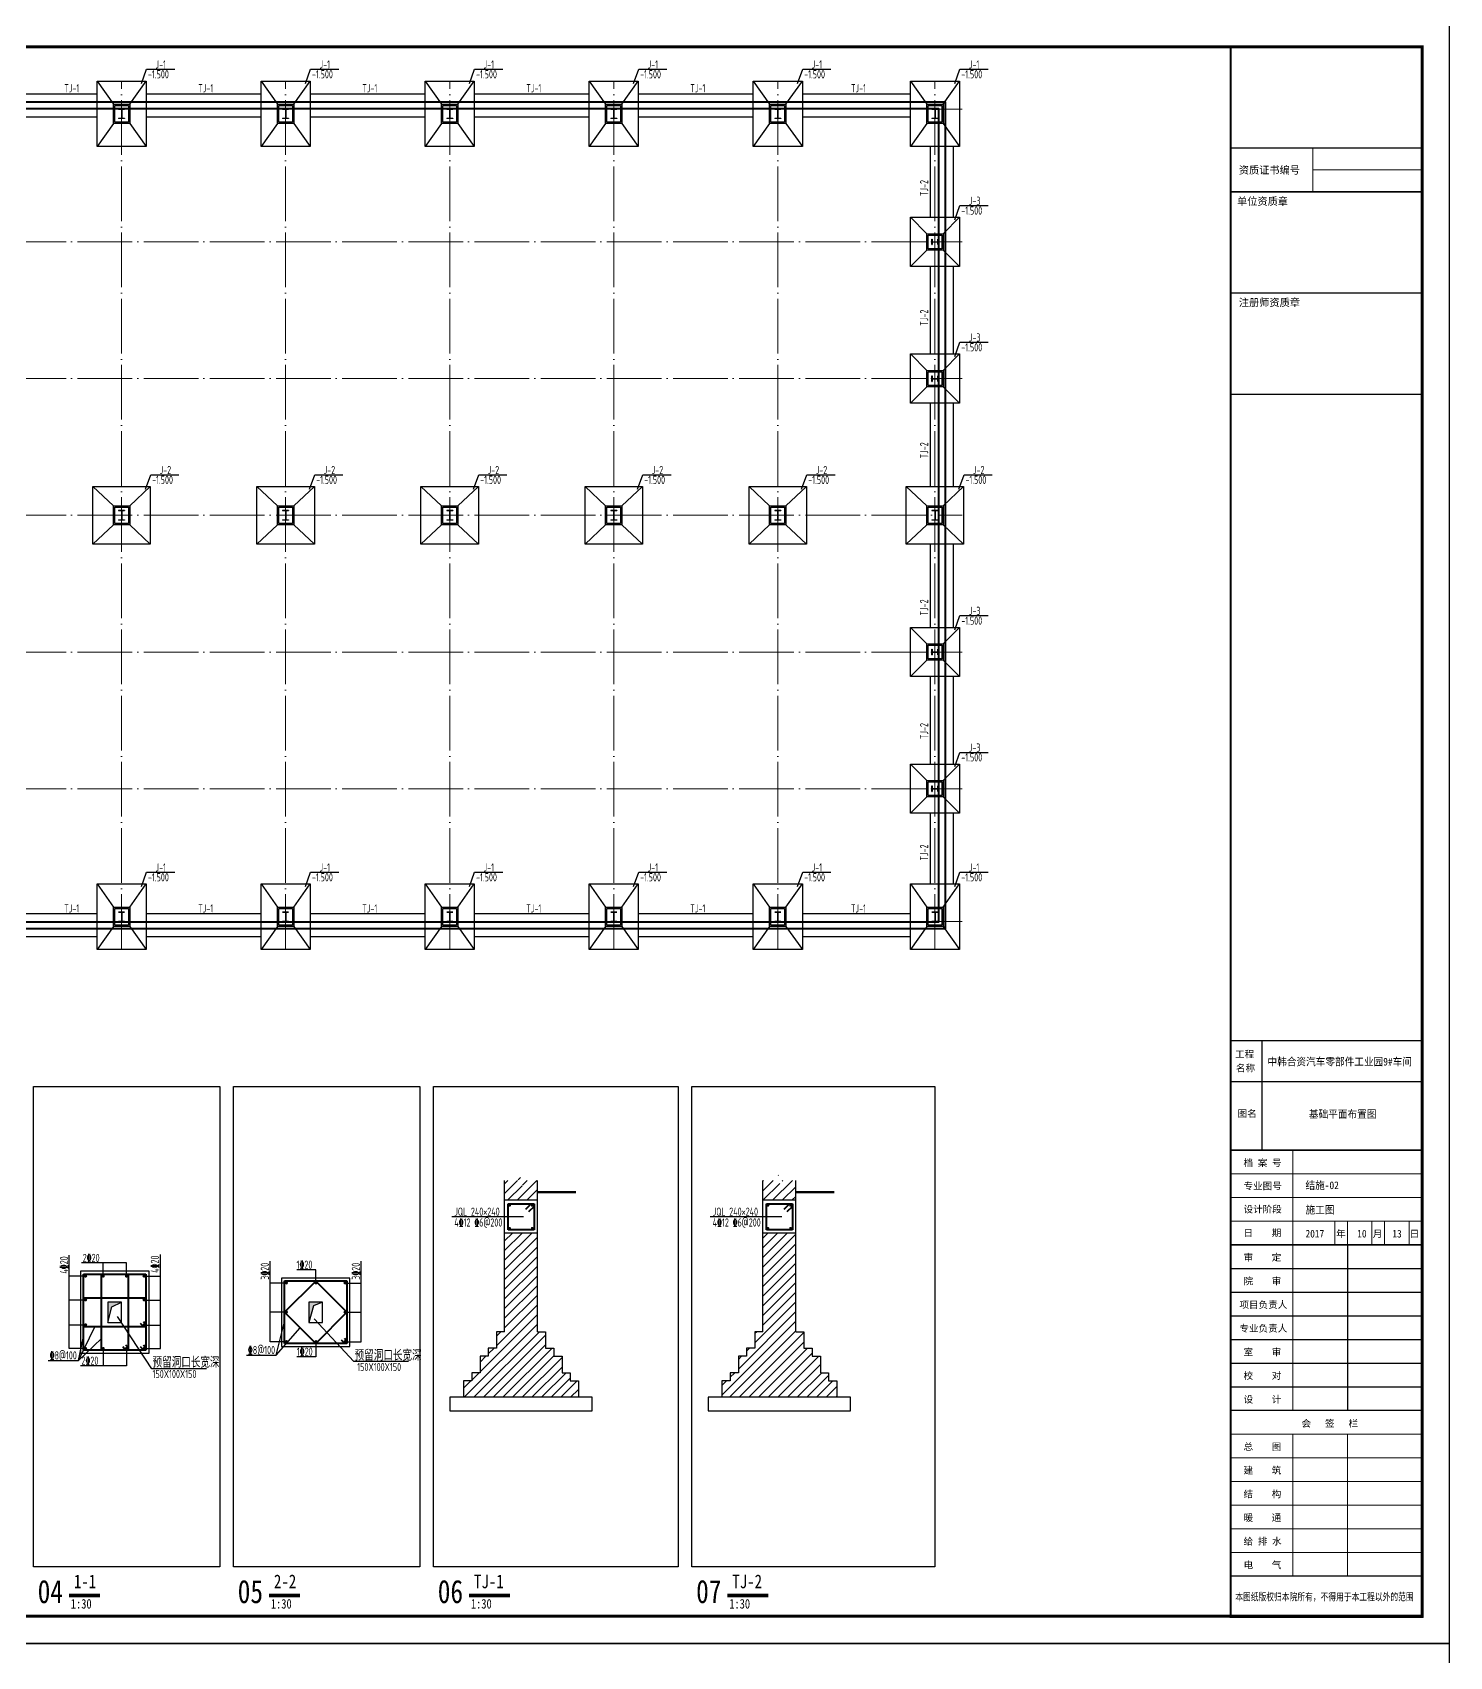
# Model space of a CAD drawing. Extents: x 4043574 to 4201224, y -1031091 to -644991.
# Drawn here: x 4096842 to 4148674, y -793966 to -734566 of the extents above; entities that cross this region are included whole.
import ezdxf

# ---------------------------------------------------------------- set-up
doc = ezdxf.new("R2010")
doc.units = 0
doc.header["$LTSCALE"] = 1000
doc.header["$MEASUREMENT"] = 0
doc.linetypes.add('DOTE', pattern=[2.42, 2, -0.2, 0.02, -0.2])
for name, color, linetype in [('DIM_LEAD', 3, 'Continuous'), ('DIM_SYMB', 3, 'Continuous'), ('PUB_DIM', 3, 'Continuous'), ('PUB_TEXT', 7, 'Continuous'), ('PUB_TITLE', 4, 'Continuous'), ('WALL', 9, 'Continuous'), ('层0', 7, 'Continuous'), ('层10', 253, 'Continuous'), ('层502', 2, 'Continuous'), ('支座钢筋', 1, 'Continuous'), ('柱构件', 2, 'Continuous'), ('楼板负筋文字', 7, 'Continuous'), ('钢筋', 1, 'Continuous'), ('钢筋标注', 253, 'Continuous')]:
    doc.layers.add(name, color=color, linetype=linetype)
doc.layers.add('DOTE', color=1, linetype='DOTE', lineweight=13)
doc.layers.add('图签', color=130, linetype='Continuous', lineweight=20)
doc.styles.add('BIANHAO', font='SIMHEI.TTF', dxfattribs={"width": 0.8})
doc.styles.add('BILI', font='SIMHEI.TTF', dxfattribs={"width": 0.7, "height": 350})
doc.styles.add('TSSD', font='tssdeng.shx', dxfattribs={"width": 0.7, "height": 300, "bigfont": 'tssdchn.shx'})
doc.styles.add('TUMING', font='SimSun.ttf', dxfattribs={"width": 0.8, "height": 400})
doc.styles.add('图签字', font='SimSun.ttf', dxfattribs={"height": 250})

# ---------------------------------------------------------------- blocks, each defined once
blk = doc.blocks.new('JC3-3')
for color, points in [(1, [(-102, 925, 1), (-78, 925, 1)]), (1, [(114, 925, 1), (138, 925, 1)]), (1, [(351, 925, -1), (327, 925, -1)]), (1, [(-102, 711, -1), (-78, 711, -1)]), (256, [(74, 785), (74, 635), (108, 757), (174, 785)]), (1, [(351, 711, 1), (327, 711, 1)]), (1, [(-102, 495, -1), (-78, 495, -1)]), (1, [(114, 495, -1), (138, 495, -1)]), (1, [(351, 495, 1), (327, 495, 1)])]:
    blk.add_hatch(color=color).paths.add_polyline_path(points)
for p, q in [((108, 757, 0), (74, 635, 0)), ((174, 785, 0), (108, 757, 0)), ((-165, 397, 0), (-104, 639, 0)), ((-165, 397, 0), (10, 596, 0)), ((404, 349, 0), (112, 661, 0)), ((-383, 397, 0), (-165, 397, 0)), ((803, 349, 0), (404, 349, 0))]:
    blk.add_line(p, q)
at = {"elevation": 0}
blk.add_lwpolyline([(74, 635), (174, 635), (174, 785), (74, 785)], close=True, dxfattribs=at)
at = {"layer": 'DIM_LEAD'}
for p, q in [((-90, 924, 0), (-208, 924, 0)), ((339, 924, 0), (457, 924, 0)), ((-90, 710, 0), (-208, 710, 0)), ((339, 710, 0), (457, 710, 0)), ((-90, 495, 0), (-208, 495, 0)), ((339, 495, 0), (457, 495, 0)), ((124, 384, 0), (-13, 384, 0))]:
    blk.add_line(p, q, dxfattribs=at)
at = {"layer": 'PUB_DIM'}
for p, q in [((-208, 495, 0), (-208, 1084, 0)), ((457, 495, 0), (457, 1084, 0)), ((124, 1021, 0), (-13, 1021, 0)), ((124, 925, 0), (124, 1021, 0)), ((124, 495, 0), (124, 384, 0))]:
    blk.add_line(p, q, dxfattribs=at)
at = {"layer": '层502'}
for p, q in [((-126, 960, 0), (-126, 460, 0)), ((374, 960, 0), (-126, 960, 0)), ((374, 460, 0), (374, 960, 0)), ((-126, 460, 0), (374, 460, 0))]:
    blk.add_line(p, q, dxfattribs=at)
at = {"layer": '支座钢筋', "lineweight": 40}
for p, q in [((-104, 482, 0), (-104, 939, 0)), ((-104, 939, 0), (352, 939, 0)), ((-104, 710, 0), (124, 938, 0)), ((352, 710, 0), (124, 938, 0)), ((352, 939, 0), (352, 482, 0)), ((-104, 710, 0), (124, 482, 0)), ((352, 710, 0), (124, 482, 0)), ((352, 482, 0), (-104, 482, 0)), ((334, 482, 0), (313, 507, 0)), ((334, 520, 0), (352, 500, 0))]:
    blk.add_line(p, q, dxfattribs=at)
at = {"layer": '钢筋标注', "style": 'TSSD', "width": 0.7}
for s, height, p in [('1\x8420', 60, (-16, 1028, 0)), ('\x848@100', 60, (-372, 404, 0)), ('1\x8420', 60, (-14, 392, 0)), ('预留洞口长宽深', 80, (409, 356, 0)), ('150X100X150', 60, (428, 280, 0))]:
    blk.add_text(s, height=height, dxfattribs=at).set_placement(p)
for p in [(-218, 948, 0), (448, 948, 0)]:
    blk.add_text('3\x8420', height=60, rotation=90, dxfattribs=at).set_placement(p)
blk = doc.blocks.new('JC2-2')
for color, points in [(1, [(-226, 1136, 1), (-202, 1136, 1)]), (1, [(-97, 1136, 1), (-73, 1136, 1)]), (1, [(97, 1136, -1), (73, 1136, -1)]), (1, [(226, 1136, -1), (202, 1136, -1)]), (1, [(-226, 962, -1), (-202, 962, -1)]), (1, [(226, 962, 1), (202, 962, 1)]), (256, [(-50, 946), (-50, 796), (-21, 911), (50, 946)]), (1, [(-226, 779, -1), (-202, 779, -1)]), (1, [(226, 779, 1), (202, 779, 1)]), (1, [(-226, 606, -1), (-202, 606, -1)]), (1, [(-97, 606, -1), (-73, 606, -1)]), (1, [(97, 606, 1), (73, 606, 1)]), (1, [(226, 606, 1), (202, 606, 1)])]:
    blk.add_hatch(color=color).paths.add_polyline_path(points)
for p, q in [((-50, 796, 0), (-21, 911, 0)), ((-21, 911, 0), (50, 946, 0)), ((271, 458, 0), (19, 841, 0)), ((-266, 518, 0), (-146, 765, 0)), ((-266, 518, 0), (-228, 695, 0)), ((-266, 518, 0), (-98, 680, 0)), ((-488, 518, 0), (-266, 518, 0)), ((670, 458, 0), (271, 458, 0))]:
    blk.add_line(p, q)
at = {"elevation": 0}
blk.add_lwpolyline([(-50, 796), (50, 796), (50, 946), (-50, 946)], close=True, dxfattribs=at)
at = {"layer": 'DIM_LEAD'}
for p, q in [((-215, 1135, 0), (-333, 1135, 0)), ((215, 1135, 0), (333, 1135, 0)), ((-215, 961, 0), (-333, 961, 0)), ((215, 961, 0), (333, 961, 0)), ((-215, 778, 0), (-333, 778, 0)), ((215, 778, 0), (333, 778, 0)), ((-215, 606, 0), (-333, 606, 0)), ((215, 606, 0), (333, 606, 0)), ((86, 480, 0), (-250, 480, 0))]:
    blk.add_line(p, q, dxfattribs=at)
at = {"layer": 'PUB_DIM'}
for p, q in [((-333, 606, 0), (-333, 1288, 0)), ((86, 1232, 0), (-244, 1232, 0)), ((-86, 1136, 0), (-86, 1232, 0)), ((86, 1136, 0), (86, 1232, 0)), ((333, 606, 0), (333, 1295, 0)), ((-86, 607, 0), (-86, 480, 0)), ((86, 607, 0), (86, 480, 0))]:
    blk.add_line(p, q, dxfattribs=at)
at = {"layer": '层502'}
for p, q in [((-250, 1171, 0), (-250, 571, 0)), ((250, 1171, 0), (-250, 1171, 0)), ((250, 571, 0), (250, 1171, 0)), ((-250, 571, 0), (250, 571, 0))]:
    blk.add_line(p, q, dxfattribs=at)
at = {"layer": '支座钢筋', "lineweight": 40}
for p, q in [((-228, 593, 0), (-228, 1150, 0)), ((-228, 1150, 0), (228, 1150, 0)), ((-98, 593, 0), (-98, 1150, 0)), ((98, 1150, 0), (98, 593, 0)), ((228, 1150, 0), (228, 593, 0)), ((-228, 976, 0), (228, 976, 0)), ((228, 765, 0), (-228, 765, 0)), ((209, 765, 0), (188, 790, 0)), ((210, 804, 0), (228, 784, 0)), ((79, 593, 0), (58, 618, 0)), ((79, 632, 0), (98, 612, 0)), ((209, 593, 0), (188, 618, 0)), ((210, 632, 0), (228, 612, 0)), ((228, 593, 0), (-228, 593, 0))]:
    blk.add_line(p, q, dxfattribs=at)
at = {"layer": '钢筋标注', "style": 'TSSD', "width": 0.7}
for p in [(-342, 1154, 0), (323, 1160, 0)]:
    blk.add_text('4\x8420', height=60, rotation=90, dxfattribs=at).set_placement(p)
for s, height, p in [('2\x8420', 60, (-235, 1239, 0)), ('\x848@100', 60, (-477, 526, 0)), ('2\x8420', 60, (-244, 487, 0)), ('预留洞口长宽深', 80, (276, 466, 0)), ('150X100X150', 60, (276, 390, 0))]:
    blk.add_text(s, height=height, dxfattribs=at).set_placement(p)
blk = doc.blocks.new('$titleblk$00000195')
at = {"color": 4}
for p, q in [((-58.64, -136.95), (-58.64, -176.95)), ((-27.25, -211.55), (-27.25, -272.1)), ((-70, -220.2), (0, -220.2)), ((-70, -228.85), (0, -228.85)), ((-70, -237.5), (0, -237.5)), ((-70, -246.15), (0, -246.15)), ((-70, -254.8), (0, -254.8)), ((-70, -263.45), (0, -263.45))]:
    blk.add_line(p, q, dxfattribs=at)
at = {"color": 4, "const_width": 0.5}
blk.add_lwpolyline([(0, 136.4), (-70, 136.4)], dxfattribs=at)
at = {"layer": '图签', "color": 4}
for p, q in [((-40.03, 189.4), (-40.03, 173.4)), ((0, 181.4), (-40.03, 181.4)), ((-70, -185.6), (0, -185.6)), ((0, -194.25), (-70, -194.25)), ((-70, -202.9), (0, -202.9)), ((-52.32, -202.9), (-4.76, -202.9)), ((-47.32, -211.55), (-47.32, -202.9)), ((-31.92, -202.9), (-31.92, -211.55)), ((-27.25, -202.9), (-27.25, -211.55)), ((-18.46, -202.9), (-18.46, -211.55)), ((-13.8, -202.9), (-13.8, -211.55)), ((-4.76, -202.9), (-4.76, -211.55)), ((-4.76, -202.9), (-4.76, -211.55)), ((-47.32, -272.1), (-47.32, -211.55)), ((-4.76, -211.55), (-30.73, -211.55)), ((-27.25, -211.55), (-27.25, -272.1)), ((-70, -272.1), (0, -272.1)), ((-30.73, -272.1), (-52.32, -272.1)), ((-70, -280.75), (0, -280.75)), ((-47.32, -332.65), (-47.32, -280.75)), ((-47.32, -280.75), (-30.73, -280.75)), ((-27.25, -280.75), (-27.25, -332.65)), ((-27.25, -280.75), (-27.25, -332.65)), ((-70, -289.4), (0, -289.4)), ((-70, -298.05), (0, -298.05)), ((-70, -306.7), (0, -306.7)), ((-70, -315.35), (0, -315.35)), ((-70, -324), (0, -324)), ((-30.73, -332.65), (-47.32, -332.65))]:
    blk.add_line(p, q, dxfattribs=at)
at = {"layer": '图签'}
blk.add_line((-47.32, -211.55), (-47.32, -176.95), dxfattribs=at)
at = {"layer": '图签', "color": 4, "const_width": 0.8}
blk.add_lwpolyline([(-70, 226.4), (0, 226.4), (0, -347.6), (-70, -347.6), (-70, 226.4)], close=True, dxfattribs=at)
at = {"layer": '图签', "color": 4, "const_width": 0.5}
for points in [[(0, 189.4), (-70, 189.4)], [(0, 173.4), (-70, 173.4)], [(0, 99.4), (-70, 99.4)], [(0, -136.95), (-70, -136.95)], [(0, -151.95), (-70, -151.95)], [(0, -176.95), (-70, -176.95)], [(0, -211.55), (-70, -211.55)], [(-70, -272.1), (0, -272.1)], [(-70, -272.1), (0, -272.1)], [(-70, -332.65), (0, -332.65)]]:
    blk.add_lwpolyline(points, dxfattribs=at)
at = {"linetype": 'Continuous', "style": '图签字'}
for s, height, p in [('资质证书编号', 2.734, (-67.03, 179.99)), ('单位资质章', 2.734, (-67.7, 168.56)), ('注册师资质章', 2.734, (-67.04, 131.56)), ('工程', 2.5, (-68.41, -143.12)), ('名称', 2.5, (-68.08, -148.18)), ('图名', 2.5, (-67.46, -164.83)), ('档 案 号', 2.5, (-65.31, -182.8)), ('专业图号', 2.5, (-65.31, -191.29)), ('设计阶段', 2.5, (-65.31, -199.8)), ('日    期', 2.5, (-65.31, -208.45)), ('年', 2.5, (-31.46, -208.76)), ('月', 2.5, (-18.05, -208.76)), ('日', 2.5, (-4.55, -208.76)), ('审    定', 2.5, (-65.31, -217.4)), ('院    审', 2.5, (-65.31, -226.05)), ('项目负责人', 2.5, (-66.82, -234.7)), ('专业负责人', 2.5, (-66.82, -243.35)), ('室    审', 2.5, (-65.31, -252)), ('校    对', 2.5, (-65.31, -260.65)), ('设    计', 2.5, (-65.31, -269.3)), ('会   签   栏', 2.5, (-44.14, -278.11)), ('总    图', 2.5, (-65.31, -286.6)), ('建    筑', 2.5, (-65.31, -295.25)), ('结    构', 2.5, (-65.31, -303.9)), ('暖    通', 2.5, (-65.31, -312.55)), ('给 排 水', 2.5, (-65.31, -321.2)), ('电    气', 2.5, (-65.29, -329.85))]:
    blk.add_text(s, height=height, dxfattribs=at).set_placement(p)
at = {"color": 1, "linetype": 'Continuous', "style": '图签字', "width": 0.75}
blk.add_text('本图纸版权归本院所有，不得用于本工程以外的范围', height=2.7, dxfattribs=at).set_placement((-68.33, -341.58))
at = {"layer": 'PUB_DIM', "color": 3, "linetype": 'ByBlock', "style": '图签字', "width": 0.9}
for s, p in [('中韩合资汽车零部件工业园9#车间', (-56.56, -146)), ('施工图', (-42.66, -200.15))]:
    blk.add_text(s, height=2.8, dxfattribs=at).set_placement(p)
at = {"layer": 'PUB_DIM', "color": 1, "linetype": 'ByBlock', "style": '图签字', "width": 0.9}
for s, p in [('2017', (-42.66, -208.87)), ('10', (-23.74, -208.87)), ('13', (-10.91, -208.87))]:
    blk.add_text(s, height=2.8, dxfattribs=at).set_placement(p)
blk = doc.blocks.new('TJ-1')
h = blk.add_hatch()
h.set_pattern_fill('普通砖', color=256, scale=20, style=0)
h.set_pattern_definition([(45, (0, 480.155), (-35.3554, 35.3554), [])])
h.paths.add_polyline_path([(-132, 2035), (-147, 2119), (-162, 2077), (-260, 2077), (-260, 1932), (-20, 1932), (-20, 2077), (-118, 2077)])
h = blk.add_hatch()
h.set_pattern_fill('普通砖', color=256, scale=20, style=0)
h.set_pattern_definition([(45, (115, 35.9), (-35.3554, 35.3554), [])])
h.paths.add_polyline_path([(-20, 1692), (-260, 1692), (-260, 971), (-320, 971), (-320, 851), (-380, 851), (-380, 791), (-440, 791), (-440, 671), (-500, 671), (-500, 611), (-560, 611), (-560, 491), (0, 491), (0, 971), (-20, 971)])
h.paths.add_polyline_path([(160, 671), (160, 791), (100, 791), (100, 851), (40, 851), (40, 971), (0, 971), (0, 491), (280, 491), (280, 611), (220, 611), (220, 671)])
for p, q in [((-260, 971, 0), (-260, 2077, 0)), ((-20, 971, 0), (-20, 2077, 0)), ((-20, 1932, 0), (-260, 1932, 0)), ((-20, 1692, 0), (-260, 1692, 0)), ((-260, 971, 0), (-320, 971, 0)), ((-320, 971, 0), (-320, 851, 0)), ((-20, 971, 0), (40, 971, 0)), ((40, 971, 0), (40, 851, 0)), ((-320, 851, 0), (-380, 851, 0)), ((-380, 851, 0), (-380, 791, 0)), ((40, 851, 0), (100, 851, 0)), ((100, 851, 0), (100, 791, 0)), ((-380, 791, 0), (-440, 791, 0)), ((-440, 791, 0), (-440, 671, 0)), ((100, 791, 0), (160, 791, 0)), ((160, 791, 0), (160, 671, 0)), ((-500, 611, 0), (-560, 611, 0)), ((-560, 611, 0), (-560, 491, 0)), ((-440, 671, 0), (-500, 671, 0)), ((-500, 671, 0), (-500, 611, 0)), ((160, 671, 0), (220, 671, 0)), ((220, 671, 0), (220, 611, 0)), ((220, 611, 0), (280, 611, 0)), ((280, 611, 0), (280, 491, 0)), ((380, 491, 0), (-660, 491, 0)), ((-660, 491, 0), (-660, 391, 0)), ((380, 391, 0), (380, 491, 0)), ((-660, 391, 0), (380, 391, 0))]:
    blk.add_line(p, q)
at = {"lineweight": 60}
blk.add_line((260, 1992, 0), (-20, 1992, 0), dxfattribs=at)
at = {"layer": '层0'}
blk.add_line((-122, 1812, 0), (-646, 1812, 0), dxfattribs=at)
at = {"layer": '支座钢筋', "lineweight": 40}
for p, q in [((-235, 1717, 0), (-235, 1907, 0)), ((-235, 1907, 0), (-45, 1907, 0)), ((-105, 1867, 0), (-65, 1907, 0)), ((-45, 1907, 0), (-45, 1717, 0)), ((-45, 1887, 0), (-85, 1847, 0)), ((-45, 1717, 0), (-235, 1717, 0))]:
    blk.add_line(p, q, dxfattribs=at)
at = {"layer": '钢筋'}
for p, q in [((-65, 1907, 0), (-45, 1907, 0)), ((-45, 1907, 0), (-45, 1887, 0))]:
    blk.add_line(p, q, dxfattribs=at)
at = {"layer": '钢筋', "const_width": 10, "elevation": 0}
for points in [[(-219, 1895, 1), (-229, 1895, 1), (-219, 1895, 1)], [(-53, 1895, 1), (-63, 1895, 1), (-53, 1895, 1)], [(-219, 1728, 1), (-229, 1728, 1), (-219, 1728, 1)], [(-53, 1728, 1), (-63, 1728, 1), (-53, 1728, 1)]]:
    blk.add_lwpolyline(points, format="xyb", dxfattribs=at)
at = {"layer": '钢筋标注', "style": 'TSSD', "width": 0.7}
for s, p in [('JQL 240×240', (-628, 1819, 0)), ('4\x8412 \x846@200', (-628, 1740, 0))]:
    blk.add_text(s, height=60, dxfattribs=at).set_placement(p)
blk = doc.blocks.new('TJ-2')
h = blk.add_hatch()
h.set_pattern_fill('普通砖', color=256, scale=20, style=0)
h.set_pattern_definition([(45, (-110, 480.155), (-35.3554, 35.3554), [])])
h.paths.add_polyline_path([(-242, 2035), (-257, 2119), (-272, 2077), (-370, 2077), (-370, 1932), (-130, 1932), (-130, 2077), (-228, 2077)])
h = blk.add_hatch()
h.set_pattern_fill('普通砖', color=256, scale=20, style=0)
h.set_pattern_definition([(45, (5, 35.9), (-35.3554, 35.3554), [])])
h.paths.add_polyline_path([(-130, 1692), (-370, 1692), (-370, 971), (-430, 971), (-430, 851), (-490, 851), (-490, 791), (-550, 791), (-550, 671), (-610, 671), (-610, 611), (-670, 611), (-670, 491), (-110, 491), (-110, 971), (-130, 971)])
h.paths.add_polyline_path([(50, 791), (-10, 791), (-10, 851), (-70, 851), (-70, 971), (-110, 971), (-110, 491), (170, 491), (170, 611), (110, 611), (110, 671), (50, 671)])
for p, q in [((-370, 971, 0), (-370, 2077, 0)), ((-130, 971, 0), (-130, 2077, 0)), ((-130, 1932, 0), (-370, 1932, 0)), ((-130, 1692, 0), (-370, 1692, 0)), ((-370, 971, 0), (-430, 971, 0)), ((-430, 971, 0), (-430, 851, 0)), ((-130, 971, 0), (-70, 971, 0)), ((-70, 971, 0), (-70, 851, 0)), ((-430, 851, 0), (-490, 851, 0)), ((-490, 851, 0), (-490, 791, 0)), ((-70, 851, 0), (-10, 851, 0)), ((-10, 851, 0), (-10, 791, 0)), ((-490, 791, 0), (-550, 791, 0)), ((-550, 791, 0), (-550, 671, 0)), ((-10, 791, 0), (50, 791, 0)), ((50, 791, 0), (50, 671, 0)), ((-610, 611, 0), (-670, 611, 0)), ((-670, 611, 0), (-670, 491, 0)), ((-550, 671, 0), (-610, 671, 0)), ((-610, 671, 0), (-610, 611, 0)), ((50, 671, 0), (110, 671, 0)), ((110, 671, 0), (110, 611, 0)), ((110, 611, 0), (170, 611, 0)), ((170, 611, 0), (170, 491, 0)), ((270, 491, 0), (-770, 491, 0)), ((-770, 491, 0), (-770, 391, 0)), ((270, 391, 0), (270, 491, 0)), ((-770, 391, 0), (270, 391, 0))]:
    blk.add_line(p, q)
at = {"lineweight": 60}
blk.add_line((150, 1992, 0), (-130, 1992, 0), dxfattribs=at)
at = {"layer": '层0'}
blk.add_line((-232, 1812, 0), (-756, 1812, 0), dxfattribs=at)
at = {"layer": '支座钢筋', "lineweight": 40}
for p, q in [((-345, 1717, 0), (-345, 1907, 0)), ((-345, 1907, 0), (-155, 1907, 0)), ((-215, 1867, 0), (-175, 1907, 0)), ((-155, 1907, 0), (-155, 1717, 0)), ((-155, 1887, 0), (-195, 1847, 0)), ((-155, 1717, 0), (-345, 1717, 0))]:
    blk.add_line(p, q, dxfattribs=at)
at = {"layer": '钢筋'}
for p, q in [((-175, 1907, 0), (-155, 1907, 0)), ((-155, 1907, 0), (-155, 1887, 0))]:
    blk.add_line(p, q, dxfattribs=at)
at = {"layer": '钢筋', "const_width": 10, "elevation": 0}
for points in [[(-329, 1895, 1), (-339, 1895, 1), (-329, 1895, 1)], [(-163, 1895, 1), (-173, 1895, 1), (-163, 1895, 1)], [(-329, 1728, 1), (-339, 1728, 1), (-329, 1728, 1)], [(-163, 1728, 1), (-173, 1728, 1), (-163, 1728, 1)]]:
    blk.add_lwpolyline(points, format="xyb", dxfattribs=at)
at = {"layer": '钢筋标注', "style": 'TSSD', "width": 0.7}
for s, p in [('JQL 240×240', (-738, 1819, 0)), ('4\x8412 \x846@200', (-738, 1740, 0))]:
    blk.add_text(s, height=60, dxfattribs=at).set_placement(p)

msp = doc.modelspace()

# ---------------------------------------------------------------- linework, layer by layer
for p, q in [((4100824, -736434), (4101015, -735911)), ((4101015, -735911), (4102048, -735911)), ((4106824, -736434), (4107015, -735911)), ((4107015, -735911), (4108048, -735911)), ((4112824, -736434), (4113015, -735911)), ((4113015, -735911), (4114048, -735911)), ((4118824, -736434), (4119015, -735911)), ((4119015, -735911), (4120048, -735911)), ((4124824, -736434), (4125015, -735911)), ((4125015, -735911), (4126048, -735911)), ((4130574, -736434), (4130765, -735911)), ((4130765, -735911), (4131798, -735911)), ((4099202, -736341), (4099802, -737191)), ((4100402, -737191), (4101002, -736341)), ((4105202, -736341), (4105802, -737191)), ((4106402, -737191), (4107002, -736341)), ((4111202, -736341), (4111802, -737191)), ((4112402, -737191), (4113002, -736341)), ((4117202, -736341), (4117802, -737191)), ((4118402, -737191), (4119002, -736341)), ((4123202, -736341), (4123802, -737191)), ((4124402, -737191), (4125002, -736341)), ((4128952, -736341), (4129552, -737191)), ((4130152, -737191), (4130752, -736341)), ((4099802, -737891), (4099202, -738741)), ((4100402, -737891), (4101002, -738741)), ((4105802, -737891), (4105202, -738741)), ((4106402, -737891), (4107002, -738741)), ((4111802, -737891), (4111202, -738741)), ((4112402, -737891), (4113002, -738741)), ((4117802, -737891), (4117202, -738741)), ((4118402, -737891), (4119002, -738741)), ((4123802, -737891), (4123202, -738741)), ((4124402, -737891), (4125002, -738741)), ((4129552, -737891), (4128952, -738741)), ((4130152, -737891), (4130752, -738741)), ((4130574, -741419), (4130765, -740896)), ((4130765, -740896), (4131798, -740896)), ((4129552, -741926), (4128952, -741326)), ((4130152, -741926), (4130752, -741326)), ((4128952, -743126), (4129552, -742526)), ((4130152, -742526), (4130752, -743126)), ((4130574, -746419), (4130765, -745896)), ((4130765, -745896), (4131798, -745896)), ((4129552, -746926), (4128952, -746326)), ((4130152, -746926), (4130752, -746326)), ((4128952, -748126), (4129552, -747526)), ((4130152, -747526), (4130752, -748126)), ((4100974, -751269), (4101165, -750746)), ((4101165, -750746), (4102198, -750746)), ((4106974, -751269), (4107165, -750746)), ((4107165, -750746), (4108198, -750746)), ((4112974, -751269), (4113165, -750746)), ((4113165, -750746), (4114198, -750746)), ((4118974, -751269), (4119165, -750746)), ((4119165, -750746), (4120198, -750746)), ((4124974, -751269), (4125165, -750746)), ((4125165, -750746), (4126198, -750746)), ((4130724, -751269), (4130915, -750746)), ((4130915, -750746), (4131948, -750746)), ((4099052, -751176), (4099802, -751876)), ((4100402, -751876), (4101152, -751176)), ((4105052, -751176), (4105802, -751876)), ((4106402, -751876), (4107152, -751176)), ((4111052, -751176), (4111802, -751876)), ((4112402, -751876), (4113152, -751176)), ((4117052, -751176), (4117802, -751876)), ((4118402, -751876), (4119152, -751176)), ((4123052, -751176), (4123802, -751876)), ((4124402, -751876), (4125152, -751176)), ((4128802, -751176), (4129552, -751876)), ((4130152, -751876), (4130902, -751176)), ((4099802, -752576), (4099052, -753276)), ((4100402, -752576), (4101152, -753276)), ((4105802, -752576), (4105052, -753276)), ((4106402, -752576), (4107152, -753276)), ((4111802, -752576), (4111052, -753276)), ((4112402, -752576), (4113152, -753276)), ((4117802, -752576), (4117052, -753276)), ((4118402, -752576), (4119152, -753276)), ((4123802, -752576), (4123052, -753276)), ((4124402, -752576), (4125152, -753276)), ((4129552, -752576), (4128802, -753276)), ((4130152, -752576), (4130902, -753276)), ((4130574, -756419), (4130765, -755896)), ((4130765, -755896), (4131798, -755896)), ((4129552, -756926), (4128952, -756326)), ((4130152, -756926), (4130752, -756326)), ((4128952, -758126), (4129552, -757526)), ((4130152, -757526), (4130752, -758126)), ((4130574, -761419), (4130765, -760896)), ((4130765, -760896), (4131798, -760896)), ((4129552, -761926), (4128952, -761326)), ((4130152, -761926), (4130752, -761326)), ((4128952, -763126), (4129552, -762526)), ((4130152, -762526), (4130752, -763126)), ((4100824, -765804), (4101015, -765281)), ((4101015, -765281), (4102048, -765281)), ((4106824, -765804), (4107015, -765281)), ((4107015, -765281), (4108048, -765281)), ((4112824, -765804), (4113015, -765281)), ((4113015, -765281), (4114048, -765281)), ((4118824, -765804), (4119015, -765281)), ((4119015, -765281), (4120048, -765281)), ((4124824, -765804), (4125015, -765281)), ((4125015, -765281), (4126048, -765281)), ((4130574, -765804), (4130765, -765281)), ((4130765, -765281), (4131798, -765281)), ((4099202, -765711), (4099802, -766561)), ((4100402, -766561), (4101002, -765711)), ((4105202, -765711), (4105802, -766561)), ((4106402, -766561), (4107002, -765711)), ((4111202, -765711), (4111802, -766561)), ((4112402, -766561), (4113002, -765711)), ((4117202, -765711), (4117802, -766561)), ((4118402, -766561), (4119002, -765711)), ((4123202, -765711), (4123802, -766561)), ((4124402, -766561), (4125002, -765711)), ((4128952, -765711), (4129552, -766561)), ((4130152, -766561), (4130752, -765711)), ((4099802, -767261), (4099202, -768111)), ((4100402, -767261), (4101002, -768111)), ((4105802, -767261), (4105202, -768111)), ((4106402, -767261), (4107002, -768111)), ((4111802, -767261), (4111202, -768111)), ((4112402, -767261), (4113002, -768111)), ((4117802, -767261), (4117202, -768111)), ((4118402, -767261), (4119002, -768111)), ((4123802, -767261), (4123202, -768111)), ((4124402, -767261), (4125002, -768111)), ((4129552, -767261), (4128952, -768111)), ((4130152, -767261), (4130752, -768111))]:
    msp.add_line(p, q)
for points in [[(4099802, -737191), (4100402, -737191), (4100402, -737891), (4099802, -737891)], [(4099852, -737241), (4100352, -737241), (4100352, -737841), (4099852, -737841)], [(4105802, -737191), (4106402, -737191), (4106402, -737891), (4105802, -737891)], [(4105852, -737241), (4106352, -737241), (4106352, -737841), (4105852, -737841)], [(4111802, -737191), (4112402, -737191), (4112402, -737891), (4111802, -737891)], [(4111852, -737241), (4112352, -737241), (4112352, -737841), (4111852, -737841)], [(4117802, -737191), (4118402, -737191), (4118402, -737891), (4117802, -737891)], [(4117852, -737241), (4118352, -737241), (4118352, -737841), (4117852, -737841)], [(4123802, -737191), (4124402, -737191), (4124402, -737891), (4123802, -737891)], [(4123852, -737241), (4124352, -737241), (4124352, -737841), (4123852, -737841)], [(4129552, -737191), (4130152, -737191), (4130152, -737891), (4129552, -737891)], [(4129602, -737241), (4130102, -737241), (4130102, -737841), (4129602, -737841)], [(4129552, -742526), (4129552, -741926), (4130152, -741926), (4130152, -742526)], [(4129602, -742476), (4129602, -741976), (4130102, -741976), (4130102, -742476)], [(4129552, -747526), (4129552, -746926), (4130152, -746926), (4130152, -747526)], [(4129602, -747476), (4129602, -746976), (4130102, -746976), (4130102, -747476)], [(4099802, -751876), (4100402, -751876), (4100402, -752576), (4099802, -752576)], [(4099852, -751926), (4100352, -751926), (4100352, -752526), (4099852, -752526)], [(4105802, -751876), (4106402, -751876), (4106402, -752576), (4105802, -752576)], [(4105852, -751926), (4106352, -751926), (4106352, -752526), (4105852, -752526)], [(4111802, -751876), (4112402, -751876), (4112402, -752576), (4111802, -752576)], [(4111852, -751926), (4112352, -751926), (4112352, -752526), (4111852, -752526)], [(4117802, -751876), (4118402, -751876), (4118402, -752576), (4117802, -752576)], [(4117852, -751926), (4118352, -751926), (4118352, -752526), (4117852, -752526)], [(4123802, -751876), (4124402, -751876), (4124402, -752576), (4123802, -752576)], [(4123852, -751926), (4124352, -751926), (4124352, -752526), (4123852, -752526)], [(4129552, -751876), (4130152, -751876), (4130152, -752576), (4129552, -752576)], [(4129602, -751926), (4130102, -751926), (4130102, -752526), (4129602, -752526)], [(4129552, -757526), (4129552, -756926), (4130152, -756926), (4130152, -757526)], [(4129602, -757476), (4129602, -756976), (4130102, -756976), (4130102, -757476)], [(4129552, -762526), (4129552, -761926), (4130152, -761926), (4130152, -762526)], [(4129602, -762476), (4129602, -761976), (4130102, -761976), (4130102, -762476)], [(4099802, -766561), (4100402, -766561), (4100402, -767261), (4099802, -767261)], [(4099852, -766611), (4100352, -766611), (4100352, -767211), (4099852, -767211)], [(4105802, -766561), (4106402, -766561), (4106402, -767261), (4105802, -767261)], [(4105852, -766611), (4106352, -766611), (4106352, -767211), (4105852, -767211)], [(4111802, -766561), (4112402, -766561), (4112402, -767261), (4111802, -767261)], [(4111852, -766611), (4112352, -766611), (4112352, -767211), (4111852, -767211)], [(4117802, -766561), (4118402, -766561), (4118402, -767261), (4117802, -767261)], [(4117852, -766611), (4118352, -766611), (4118352, -767211), (4117852, -767211)], [(4123802, -766561), (4124402, -766561), (4124402, -767261), (4123802, -767261)], [(4123852, -766611), (4124352, -766611), (4124352, -767211), (4123852, -767211)], [(4129552, -766561), (4130152, -766561), (4130152, -767261), (4129552, -767261)], [(4129602, -766611), (4130102, -766611), (4130102, -767211), (4129602, -767211)]]:
    msp.add_lwpolyline(points, close=True)
at = {"linetype": 'ByBlock', "ltscale": 0.01}
for points in [[(4096875, -773115), (4103692, -773115), (4103692, -790691), (4096875, -790691)], [(4104192, -773115), (4111009, -773115), (4111009, -790691), (4104192, -790691)], [(4111509, -773115), (4120460, -773115), (4120460, -790691), (4111509, -790691)], [(4120960, -773115), (4129852, -773115), (4129852, -790691), (4120960, -790691)]]:
    msp.add_lwpolyline(points, close=True, dxfattribs=at)
at = {"layer": 'DIM_SYMB', "color": 3, "const_width": 143}
for points in [[(4098178, -791733), (4099315, -791733)], [(4105495, -791733), (4106632, -791733)], [(4112812, -791733), (4114307, -791733)], [(4122263, -791733), (4123758, -791733)]]:
    msp.add_lwpolyline(points, dxfattribs=at)
at = {"layer": 'DOTE'}
for p, q in [((4100102, -768086), (4100102, -736366)), ((4106102, -768086), (4106102, -736366)), ((4112102, -768086), (4112102, -736366)), ((4118102, -768086), (4118102, -736366)), ((4124102, -768086), (4124102, -736366)), ((4129852, -768086), (4129852, -736366)), ((4057352, -737366), (4130852, -737366)), ((4057352, -742226), (4130852, -742226)), ((4057352, -747226), (4130852, -747226)), ((4057352, -752226), (4130852, -752226)), ((4057352, -757226), (4130852, -757226)), ((4057352, -762226), (4130852, -762226)), ((4057352, -767086), (4130852, -767086))]:
    msp.add_line(p, q, dxfattribs=at)
at = {"layer": 'PUB_TITLE'}
for points in [[(4043574, -793491), (4148674, -793491), (4148674, -734091), (4043574, -734091)], [(4043574, -852891), (4148674, -852891), (4148674, -793491), (4043574, -793491)]]:
    msp.add_lwpolyline(points, close=True, dxfattribs=at)
at = {"layer": 'PUB_TITLE', "const_width": 100}
msp.add_lwpolyline([(4046074, -792491), (4147674, -792491), (4147674, -735091), (4046074, -735091)], close=True, dxfattribs=at)
at = {"layer": 'WALL', "lineweight": 40}
for points in [[(4057982, -737106), (4130222, -737106), (4130222, -767346), (4057982, -767346)], [(4058222, -737346), (4129982, -737346), (4129982, -767106), (4058222, -767106)]]:
    msp.add_lwpolyline(points, close=True, dxfattribs=at)
at = {"layer": '层10'}
for points in [[(4099202, -736341), (4101002, -736341), (4101002, -738741), (4099202, -738741)], [(4105202, -736341), (4107002, -736341), (4107002, -738741), (4105202, -738741)], [(4111202, -736341), (4113002, -736341), (4113002, -738741), (4111202, -738741)], [(4117202, -736341), (4119002, -736341), (4119002, -738741), (4117202, -738741)], [(4123202, -736341), (4125002, -736341), (4125002, -738741), (4123202, -738741)], [(4128952, -736341), (4130752, -736341), (4130752, -738741), (4128952, -738741)], [(4128952, -743126), (4128952, -741326), (4130752, -741326), (4130752, -743126)], [(4128952, -748126), (4128952, -746326), (4130752, -746326), (4130752, -748126)], [(4099052, -751176), (4101152, -751176), (4101152, -753276), (4099052, -753276)], [(4105052, -751176), (4107152, -751176), (4107152, -753276), (4105052, -753276)], [(4111052, -751176), (4113152, -751176), (4113152, -753276), (4111052, -753276)], [(4117052, -751176), (4119152, -751176), (4119152, -753276), (4117052, -753276)], [(4123052, -751176), (4125152, -751176), (4125152, -753276), (4123052, -753276)], [(4128802, -751176), (4130902, -751176), (4130902, -753276), (4128802, -753276)], [(4128952, -758126), (4128952, -756326), (4130752, -756326), (4130752, -758126)], [(4128952, -763126), (4128952, -761326), (4130752, -761326), (4130752, -763126)], [(4099202, -765711), (4101002, -765711), (4101002, -768111), (4099202, -768111)], [(4105202, -765711), (4107002, -765711), (4107002, -768111), (4105202, -768111)], [(4111202, -765711), (4113002, -765711), (4113002, -768111), (4111202, -768111)], [(4117202, -765711), (4119002, -765711), (4119002, -768111), (4117202, -768111)], [(4123202, -765711), (4125002, -765711), (4125002, -768111), (4123202, -768111)], [(4128952, -765711), (4130752, -765711), (4130752, -768111), (4128952, -768111)]]:
    msp.add_lwpolyline(points, close=True, dxfattribs=at)
for points in [[(4095002, -736806), (4099202, -736806)], [(4101002, -736806), (4105202, -736806)], [(4107002, -736806), (4111202, -736806)], [(4113002, -736806), (4117202, -736806)], [(4119002, -736806), (4123202, -736806)], [(4125002, -736806), (4128952, -736806)], [(4095002, -737646), (4099202, -737646)], [(4101002, -737646), (4105202, -737646)], [(4107002, -737646), (4111202, -737646)], [(4113002, -737646), (4117202, -737646)], [(4119002, -737646), (4123202, -737646)], [(4125002, -737646), (4128952, -737646)], [(4129682, -738741), (4129682, -741326)], [(4130522, -738741), (4130522, -741326)], [(4129682, -743126), (4129682, -746326)], [(4130522, -743126), (4130522, -746326)], [(4129682, -748126), (4129682, -751176)], [(4130522, -748126), (4130522, -751176)], [(4129682, -753276), (4129682, -756326)], [(4130522, -753276), (4130522, -756326)], [(4129682, -758126), (4129682, -761326)], [(4130522, -758126), (4130522, -761326)], [(4129682, -763126), (4129682, -765711)], [(4130522, -763126), (4130522, -765711)], [(4099202, -766806), (4095002, -766806)], [(4105202, -766806), (4101002, -766806)], [(4111202, -766806), (4107002, -766806)], [(4117202, -766806), (4113002, -766806)], [(4123202, -766806), (4119002, -766806)], [(4128952, -766806), (4125002, -766806)], [(4099202, -767646), (4095002, -767646)], [(4105202, -767646), (4101002, -767646)], [(4111202, -767646), (4107002, -767646)], [(4117202, -767646), (4113002, -767646)], [(4123202, -767646), (4119002, -767646)], [(4128952, -767646), (4125002, -767646)]]:
    msp.add_lwpolyline(points, dxfattribs=at)
at = {"layer": '柱构件'}
for p, q in [((4100212, -737366), (4099992, -737366)), ((4099992, -737366), (4100212, -737366)), ((4099992, -737366), (4099992, -737376)), ((4100099, -737376), (4099992, -737376)), ((4099992, -737706), (4100099, -737706)), ((4099992, -737706), (4099992, -737716)), ((4100212, -737716), (4099992, -737716)), ((4100099, -737376), (4100099, -737706)), ((4100212, -737376), (4100105, -737376)), ((4100105, -737376), (4100105, -737706)), ((4100105, -737706), (4100212, -737706)), ((4100212, -737366), (4100212, -737376)), ((4100212, -737706), (4100212, -737716)), ((4106212, -737366), (4105992, -737366)), ((4105992, -737366), (4106212, -737366)), ((4105992, -737366), (4105992, -737376)), ((4106099, -737376), (4105992, -737376)), ((4105992, -737706), (4106099, -737706)), ((4105992, -737706), (4105992, -737716)), ((4106212, -737716), (4105992, -737716)), ((4106099, -737376), (4106099, -737706)), ((4106212, -737376), (4106105, -737376)), ((4106105, -737376), (4106105, -737706)), ((4106105, -737706), (4106212, -737706)), ((4106212, -737366), (4106212, -737376)), ((4106212, -737706), (4106212, -737716)), ((4112212, -737366), (4111992, -737366)), ((4111992, -737366), (4112212, -737366)), ((4111992, -737366), (4111992, -737376)), ((4112099, -737376), (4111992, -737376)), ((4111992, -737706), (4112099, -737706)), ((4111992, -737706), (4111992, -737716)), ((4112212, -737716), (4111992, -737716)), ((4112099, -737376), (4112099, -737706)), ((4112212, -737376), (4112105, -737376)), ((4112105, -737376), (4112105, -737706)), ((4112105, -737706), (4112212, -737706)), ((4112212, -737366), (4112212, -737376)), ((4112212, -737706), (4112212, -737716)), ((4118212, -737366), (4117992, -737366)), ((4117992, -737366), (4118212, -737366)), ((4117992, -737366), (4117992, -737376)), ((4118099, -737376), (4117992, -737376)), ((4117992, -737706), (4118099, -737706)), ((4117992, -737706), (4117992, -737716)), ((4118212, -737716), (4117992, -737716)), ((4118099, -737376), (4118099, -737706)), ((4118212, -737376), (4118105, -737376)), ((4118105, -737376), (4118105, -737706)), ((4118105, -737706), (4118212, -737706)), ((4118212, -737366), (4118212, -737376)), ((4118212, -737706), (4118212, -737716)), ((4124212, -737366), (4123992, -737366)), ((4123992, -737366), (4124212, -737366)), ((4123992, -737366), (4123992, -737376)), ((4124099, -737376), (4123992, -737376)), ((4123992, -737706), (4124099, -737706)), ((4123992, -737706), (4123992, -737716)), ((4124212, -737716), (4123992, -737716)), ((4124099, -737376), (4124099, -737706)), ((4124212, -737376), (4124105, -737376)), ((4124105, -737376), (4124105, -737706)), ((4124105, -737706), (4124212, -737706)), ((4124212, -737366), (4124212, -737376)), ((4124212, -737706), (4124212, -737716)), ((4129962, -737366), (4129742, -737366)), ((4129742, -737366), (4129962, -737366)), ((4129742, -737366), (4129742, -737376)), ((4129849, -737376), (4129742, -737376)), ((4129742, -737706), (4129849, -737706)), ((4129742, -737706), (4129742, -737716)), ((4129962, -737716), (4129742, -737716)), ((4129849, -737376), (4129849, -737706)), ((4129962, -737376), (4129855, -737376)), ((4129855, -737376), (4129855, -737706)), ((4129855, -737706), (4129962, -737706)), ((4129962, -737366), (4129962, -737376)), ((4129962, -737706), (4129962, -737716)), ((4129742, -742126), (4129742, -742326)), ((4129742, -742126), (4129752, -742126)), ((4129742, -742326), (4129742, -742126)), ((4129742, -742326), (4129752, -742326)), ((4129752, -742126), (4129752, -742223)), ((4129752, -742223), (4129952, -742223)), ((4129752, -742229), (4129752, -742326)), ((4129752, -742229), (4129952, -742229)), ((4129952, -742126), (4129962, -742126)), ((4129952, -742223), (4129952, -742126)), ((4129952, -742326), (4129952, -742229)), ((4129952, -742326), (4129962, -742326)), ((4129962, -742126), (4129962, -742326)), ((4129742, -747126), (4129742, -747326)), ((4129742, -747126), (4129752, -747126)), ((4129742, -747326), (4129742, -747126)), ((4129752, -747126), (4129752, -747223)), ((4129752, -747223), (4129952, -747223)), ((4129752, -747229), (4129752, -747326)), ((4129752, -747229), (4129952, -747229)), ((4129952, -747126), (4129962, -747126)), ((4129952, -747223), (4129952, -747126)), ((4129952, -747326), (4129952, -747229)), ((4129962, -747126), (4129962, -747326)), ((4129742, -747326), (4129752, -747326)), ((4129952, -747326), (4129962, -747326)), ((4100212, -752051), (4099992, -752051)), ((4099992, -752051), (4100212, -752051)), ((4099992, -752051), (4099992, -752061)), ((4100099, -752061), (4099992, -752061)), ((4099992, -752391), (4100099, -752391)), ((4099992, -752391), (4099992, -752401)), ((4100212, -752401), (4099992, -752401)), ((4100099, -752061), (4100099, -752391)), ((4100212, -752061), (4100105, -752061)), ((4100105, -752061), (4100105, -752391)), ((4100105, -752391), (4100212, -752391)), ((4100212, -752051), (4100212, -752061)), ((4100212, -752391), (4100212, -752401)), ((4106212, -752051), (4105992, -752051)), ((4105992, -752051), (4106212, -752051)), ((4105992, -752051), (4105992, -752061)), ((4106099, -752061), (4105992, -752061)), ((4105992, -752391), (4106099, -752391)), ((4105992, -752391), (4105992, -752401)), ((4106212, -752401), (4105992, -752401)), ((4106099, -752061), (4106099, -752391)), ((4106212, -752061), (4106105, -752061)), ((4106105, -752061), (4106105, -752391)), ((4106105, -752391), (4106212, -752391)), ((4106212, -752051), (4106212, -752061)), ((4106212, -752391), (4106212, -752401)), ((4112212, -752051), (4111992, -752051)), ((4111992, -752051), (4112212, -752051)), ((4111992, -752051), (4111992, -752061)), ((4112099, -752061), (4111992, -752061)), ((4111992, -752391), (4112099, -752391)), ((4111992, -752391), (4111992, -752401)), ((4112212, -752401), (4111992, -752401)), ((4112099, -752061), (4112099, -752391)), ((4112212, -752061), (4112105, -752061)), ((4112105, -752061), (4112105, -752391)), ((4112105, -752391), (4112212, -752391)), ((4112212, -752051), (4112212, -752061)), ((4112212, -752391), (4112212, -752401)), ((4118212, -752051), (4117992, -752051)), ((4117992, -752051), (4118212, -752051)), ((4117992, -752051), (4117992, -752061)), ((4118099, -752061), (4117992, -752061)), ((4117992, -752391), (4118099, -752391)), ((4117992, -752391), (4117992, -752401)), ((4118212, -752401), (4117992, -752401)), ((4118099, -752061), (4118099, -752391)), ((4118212, -752061), (4118105, -752061)), ((4118105, -752061), (4118105, -752391)), ((4118105, -752391), (4118212, -752391)), ((4118212, -752051), (4118212, -752061)), ((4118212, -752391), (4118212, -752401)), ((4124212, -752051), (4123992, -752051)), ((4123992, -752051), (4124212, -752051)), ((4123992, -752051), (4123992, -752061)), ((4124099, -752061), (4123992, -752061)), ((4123992, -752391), (4124099, -752391)), ((4123992, -752391), (4123992, -752401)), ((4124212, -752401), (4123992, -752401)), ((4124099, -752061), (4124099, -752391)), ((4124212, -752061), (4124105, -752061)), ((4124105, -752061), (4124105, -752391)), ((4124105, -752391), (4124212, -752391)), ((4124212, -752051), (4124212, -752061)), ((4124212, -752391), (4124212, -752401)), ((4129962, -752051), (4129742, -752051)), ((4129742, -752051), (4129962, -752051)), ((4129742, -752051), (4129742, -752061)), ((4129849, -752061), (4129742, -752061)), ((4129742, -752391), (4129849, -752391)), ((4129742, -752391), (4129742, -752401)), ((4129962, -752401), (4129742, -752401)), ((4129849, -752061), (4129849, -752391)), ((4129962, -752061), (4129855, -752061)), ((4129855, -752061), (4129855, -752391)), ((4129855, -752391), (4129962, -752391)), ((4129962, -752051), (4129962, -752061)), ((4129962, -752391), (4129962, -752401)), ((4129742, -757126), (4129742, -757326)), ((4129742, -757126), (4129752, -757126)), ((4129742, -757326), (4129742, -757126)), ((4129742, -757326), (4129752, -757326)), ((4129752, -757126), (4129752, -757223)), ((4129752, -757223), (4129952, -757223)), ((4129752, -757229), (4129752, -757326)), ((4129752, -757229), (4129952, -757229)), ((4129952, -757126), (4129962, -757126)), ((4129952, -757223), (4129952, -757126)), ((4129952, -757326), (4129952, -757229)), ((4129952, -757326), (4129962, -757326)), ((4129962, -757126), (4129962, -757326)), ((4129742, -762126), (4129742, -762326)), ((4129742, -762126), (4129752, -762126)), ((4129742, -762326), (4129742, -762126)), ((4129742, -762326), (4129752, -762326)), ((4129752, -762126), (4129752, -762223)), ((4129752, -762223), (4129952, -762223)), ((4129752, -762229), (4129752, -762326)), ((4129752, -762229), (4129952, -762229)), ((4129952, -762126), (4129962, -762126)), ((4129952, -762223), (4129952, -762126)), ((4129952, -762326), (4129952, -762229)), ((4129952, -762326), (4129962, -762326)), ((4129962, -762126), (4129962, -762326)), ((4100212, -766736), (4099992, -766736)), ((4099992, -766736), (4100212, -766736)), ((4099992, -766736), (4099992, -766746)), ((4100099, -766746), (4099992, -766746)), ((4100099, -766746), (4100099, -767076)), ((4100212, -766746), (4100105, -766746)), ((4100105, -766746), (4100105, -767076)), ((4100212, -766736), (4100212, -766746)), ((4106212, -766736), (4105992, -766736)), ((4105992, -766736), (4106212, -766736)), ((4105992, -766736), (4105992, -766746)), ((4106099, -766746), (4105992, -766746)), ((4106099, -766746), (4106099, -767076)), ((4106212, -766746), (4106105, -766746)), ((4106105, -766746), (4106105, -767076)), ((4106212, -766736), (4106212, -766746)), ((4112212, -766736), (4111992, -766736)), ((4111992, -766736), (4112212, -766736)), ((4111992, -766736), (4111992, -766746)), ((4112099, -766746), (4111992, -766746)), ((4112099, -766746), (4112099, -767076)), ((4112212, -766746), (4112105, -766746)), ((4112105, -766746), (4112105, -767076)), ((4112212, -766736), (4112212, -766746)), ((4118212, -766736), (4117992, -766736)), ((4117992, -766736), (4118212, -766736)), ((4117992, -766736), (4117992, -766746)), ((4118099, -766746), (4117992, -766746)), ((4118099, -766746), (4118099, -767076)), ((4118212, -766746), (4118105, -766746)), ((4118105, -766746), (4118105, -767076)), ((4118212, -766736), (4118212, -766746)), ((4124212, -766736), (4123992, -766736)), ((4123992, -766736), (4124212, -766736)), ((4123992, -766736), (4123992, -766746)), ((4124099, -766746), (4123992, -766746)), ((4124099, -766746), (4124099, -767076)), ((4124212, -766746), (4124105, -766746)), ((4124105, -766746), (4124105, -767076)), ((4124212, -766736), (4124212, -766746)), ((4129962, -766736), (4129742, -766736)), ((4129742, -766736), (4129962, -766736)), ((4129742, -766736), (4129742, -766746)), ((4129849, -766746), (4129742, -766746)), ((4129849, -766746), (4129849, -767076)), ((4129962, -766746), (4129855, -766746)), ((4129855, -766746), (4129855, -767076)), ((4129962, -766736), (4129962, -766746)), ((4099992, -767076), (4100099, -767076)), ((4099992, -767076), (4099992, -767086)), ((4100212, -767086), (4099992, -767086)), ((4100105, -767076), (4100212, -767076)), ((4100212, -767076), (4100212, -767086)), ((4105992, -767076), (4106099, -767076)), ((4105992, -767076), (4105992, -767086)), ((4106212, -767086), (4105992, -767086)), ((4106105, -767076), (4106212, -767076)), ((4106212, -767076), (4106212, -767086)), ((4111992, -767076), (4112099, -767076)), ((4111992, -767076), (4111992, -767086)), ((4112212, -767086), (4111992, -767086)), ((4112105, -767076), (4112212, -767076)), ((4112212, -767076), (4112212, -767086)), ((4117992, -767076), (4118099, -767076)), ((4117992, -767076), (4117992, -767086)), ((4118212, -767086), (4117992, -767086)), ((4118105, -767076), (4118212, -767076)), ((4118212, -767076), (4118212, -767086)), ((4123992, -767076), (4124099, -767076)), ((4123992, -767076), (4123992, -767086)), ((4124212, -767086), (4123992, -767086)), ((4124105, -767076), (4124212, -767076)), ((4124212, -767076), (4124212, -767086)), ((4129742, -767076), (4129849, -767076)), ((4129742, -767076), (4129742, -767086)), ((4129962, -767086), (4129742, -767086)), ((4129855, -767076), (4129962, -767076)), ((4129962, -767076), (4129962, -767086))]:
    msp.add_line(p, q, dxfattribs=at)

# ---------------------------------------------------------------- block references
at = {"xscale": 5, "yscale": 5, "zscale": 5}
for name, p in [('TJ-1', (4115412, -786941, 0)), ('TJ-2', (4125412, -786941, 0)), ('JC2-2', (4099854, -785732, 0)), ('JC3-3', (4106581, -784926, 0))]:
    msp.add_blockref(name, p, dxfattribs=at)
at = {"layer": 'PUB_TITLE', "xscale": 100.05, "yscale": 100.05, "zscale": 100.05}
msp.add_blockref('$titleblk$00000195', (4147674, -757743), dxfattribs=at)

# ---------------------------------------------------------------- texts
at = {"layer": 'DIM_SYMB', "color": 7, "style": 'TUMING', "width": 0.8}
for s, p in [('1-1', (4098356, -791468)), ('2-2', (4105673, -791468)), ('TJ-1', (4112990, -791468)), ('TJ-2', (4122440, -791468))]:
    msp.add_text(s, height=500.1, dxfattribs=at).set_placement(p)
at = {"layer": 'PUB_DIM', "linetype": 'ByBlock', "style": '图签字', "width": 0.9}
for s, p in [('基础平面布置图', (4143531, -774267)), ('结施-02', (4143406, -776871))]:
    msp.add_text(s, height=280.1, dxfattribs=at).set_placement(p)
at = {"layer": 'PUB_TEXT', "width": 0.8}
for s, height, style, p in [('04', 850.2, 'BIANHAO', (4097033, -792013)), ('05', 850.2, 'BIANHAO', (4104350, -792013)), ('06', 850.2, 'BIANHAO', (4111667, -792013)), ('07', 850.2, 'BIANHAO', (4121118, -792013)), ('1:30', 350.1, 'BILI', (4098244, -792212)), ('1:30', 350.1, 'BILI', (4105561, -792212)), ('1:30', 350.1, 'BILI', (4112878, -792212)), ('1:30', 350.1, 'BILI', (4122329, -792212))]:
    msp.add_text(s, height=height, dxfattribs=dict(at, style=style)).set_placement(p)
at = {"layer": '楼板负筋文字', "style": 'TSSD', "width": 0.7}
for s, p in [('-1.500', (4101066, -736244)), ('J-1', (4101342, -735886)), ('-1.500', (4107066, -736244)), ('J-1', (4107342, -735886)), ('-1.500', (4113066, -736244)), ('J-1', (4113342, -735886)), ('-1.500', (4119066, -736244)), ('J-1', (4119342, -735886)), ('-1.500', (4125066, -736244)), ('J-1', (4125342, -735886)), ('-1.500', (4130816, -736244)), ('J-1', (4131092, -735886)), ('TJ-1', (4098002, -736755)), ('TJ-1', (4102903, -736755)), ('TJ-1', (4108903, -736755)), ('TJ-1', (4114903, -736755)), ('TJ-1', (4120903, -736755)), ('TJ-1', (4126778, -736755)), ('J-3', (4131092, -740871)), ('-1.500', (4130816, -741229)), ('-1.500', (4130816, -746229)), ('J-3', (4131092, -745871)), ('-1.500', (4101216, -751079)), ('J-2', (4101492, -750721)), ('-1.500', (4107216, -751079)), ('J-2', (4107492, -750721)), ('-1.500', (4113216, -751079)), ('J-2', (4113492, -750721)), ('-1.500', (4119216, -751079)), ('J-2', (4119492, -750721)), ('-1.500', (4125216, -751079)), ('J-2', (4125492, -750721)), ('-1.500', (4130966, -751079)), ('J-2', (4131242, -750721)), ('-1.500', (4130816, -756229)), ('J-3', (4131092, -755871)), ('J-3', (4131092, -760871)), ('-1.500', (4130816, -761229)), ('J-1', (4101342, -765256)), ('J-1', (4107342, -765256)), ('J-1', (4113342, -765256)), ('J-1', (4119342, -765256)), ('J-1', (4125342, -765256)), ('J-1', (4131092, -765256)), ('-1.500', (4101066, -765614)), ('-1.500', (4107066, -765614)), ('-1.500', (4113066, -765614)), ('-1.500', (4119066, -765614)), ('-1.500', (4125066, -765614)), ('-1.500', (4130816, -765614)), ('TJ-1', (4098002, -766755)), ('TJ-1', (4102903, -766755)), ('TJ-1', (4108903, -766755)), ('TJ-1', (4114903, -766755)), ('TJ-1', (4120903, -766755)), ('TJ-1', (4126778, -766755))]:
    msp.add_text(s, height=300.4, dxfattribs=at).set_placement(p)
for p in [(4129605, -740551), (4129605, -745292), (4129605, -750146), (4129605, -755892), (4129605, -760413), (4129605, -764856)]:
    msp.add_text('TJ-2', height=300.4, rotation=90, dxfattribs=at).set_placement(p)

doc.saveas('drawing.dxf')
